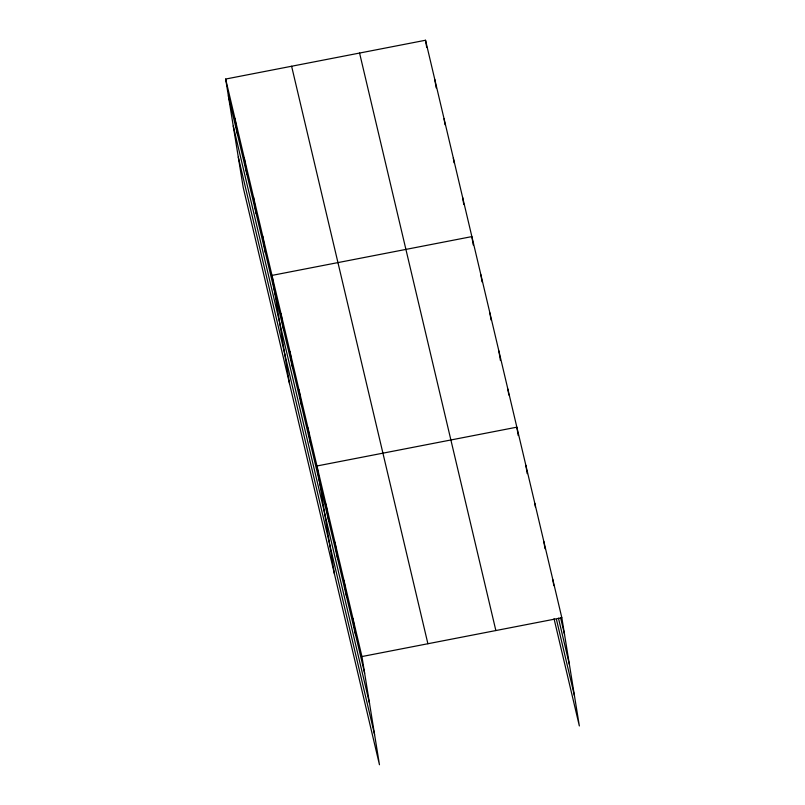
<?xml version="1.0" encoding="UTF-8"?>
<svg xmlns="http://www.w3.org/2000/svg" width="805" height="805" viewBox="0 0 805 805"><rect width="100%" height="100%" fill="white"/><g stroke="black" fill="none" stroke-linecap="round" stroke-linejoin="round"><path stroke-width="1.21" d="M225.652 79.051L361.938 656.548L379.467 764.75L243.17 187.263L225.652 79.051L425.533 40.25L561.83 617.737L579.348 725.949L554.051 618.753M361.938 656.548L561.83 617.737M560.602 617.797L564.536 634.471M558.459 618.21L569.427 664.658M556.466 619.528L574.458 695.762M359.573 53.06L495.86 630.546M291.611 66.252L427.898 643.738M228.358 95.785L364.645 673.282M233.249 125.972L369.535 703.459M238.29 157.076L374.577 734.563M552.834 579.63L553.8 585.607M543.838 541.513L544.995 548.688M534.842 503.397L535.416 506.979M525.846 465.28L527.205 473.652M518.209 435.535L516.85 427.173L316.959 465.974L334.488 574.176M507.854 389.057L508.82 395.034M498.859 350.94L500.408 360.499M489.863 312.823L491.03 319.998M480.867 274.716L482.034 281.881M473.229 244.962L471.871 236.6L271.989 275.401L289.518 383.603M462.603 197.326L463.771 204.5M453.336 158.062L454.111 162.841M444.068 118.788L445.044 124.765M434.801 79.524L436.159 87.886M425.533 40.25L426.7 47.425M352.942 618.431L355.649 635.165M343.946 580.314L346.663 597.048M334.95 542.198L337.667 558.932M325.955 504.091L328.671 520.825M307.973 427.858L310.68 444.591M298.977 389.741L301.684 406.475M289.981 351.634L292.688 368.368M280.985 313.517L283.692 330.251M262.722 236.137L265.429 252.861M253.454 196.863L256.161 213.597M244.187 157.589L246.894 174.323M234.919 118.325L237.626 135.059"/></g></svg>
